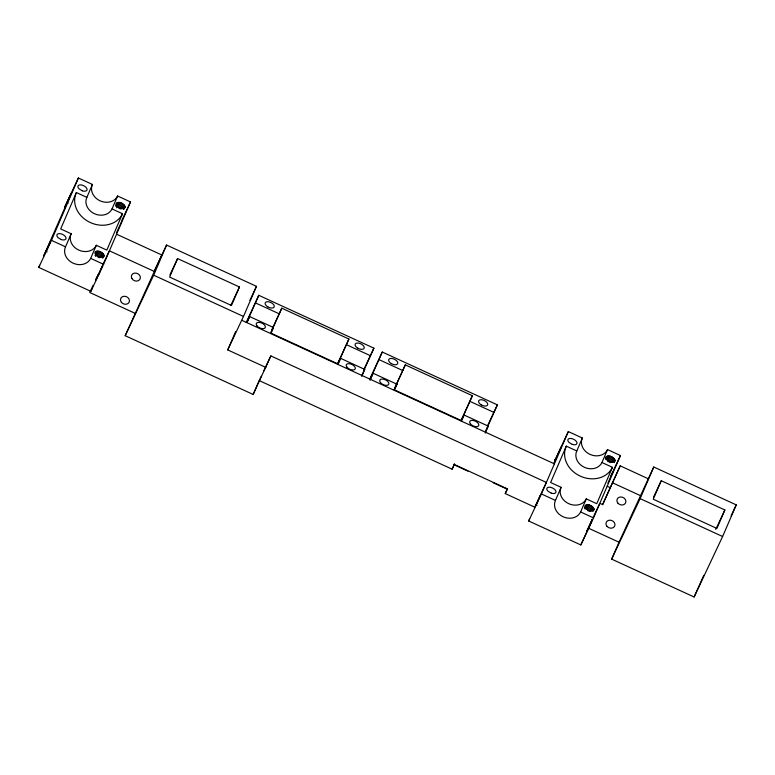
<?xml version="1.0" encoding="UTF-8"?>
<svg xmlns="http://www.w3.org/2000/svg" width="775" height="775" viewBox="0 0 775 775"><rect width="100%" height="100%" fill="white"/><g stroke="black" fill="none" stroke-linecap="round" stroke-linejoin="round"><path stroke-width="1.16" d="M104.112 255.634L103.986 256.331C101.293 259.141 94.763 256.06 95.044 252.214C97.727 249.502 103.259 252.253 104.112 255.634L103.094 257.784M125.143 206.877L125.017 207.574C122.324 210.393 115.795 207.312 116.076 203.467C118.759 200.754 124.281 203.496 125.143 206.877L124.126 209.037M594.047 509.214L593.931 509.911C591.228 512.721 584.699 509.64 584.98 505.794C587.663 503.082 593.195 505.833 594.047 509.214L593.03 511.364M615.079 460.466L614.953 461.164C612.26 463.973 605.73 460.892 606.011 457.047C608.695 454.334 614.217 457.085 615.079 460.466L614.062 462.617M337.735 364.076L348.905 339.014L281.8 308.198L271.628 330.295M362.099 374.577L362.07 374.897M394.33 389.379L394.117 389.961L396.965 384.206L373.114 373.259L370.276 379.014L382.278 352.024L497.376 404.87L486.177 429.873M270.843 332.669L271.434 331.274M507.422 488.541L505.252 493.588L534.74 507.16L546.375 482.438L270.853 355.919L253.163 394.465L125.192 335.691L161.81 254.975L116.531 234.186M125.192 335.691L153.673 275.202L166.557 245.045L256.477 286.343L243.486 316.452L227.734 349.912L265.883 367.437M47.052 251.972L46.326 251.129L50.346 241.81L43.71 255.905L71.378 193.053L64.742 207.157L65.662 205.026L78.382 177.998L92.428 184.45A13.843 11.683 23.3 0 0 100.033 200.803A13.843 11.683 23.3 0 0 117.597 196.007L130.51 201.936L103.598 264.314L90.878 291.342L38.75 267.404L39.69 265.234M38.75 267.404L51.47 240.376L78.382 177.998M76.376 192.558L60.682 228.925L71.164 233.74A13.843 11.683 23.3 0 0 78.769 250.093A13.843 11.683 23.3 0 0 96.332 245.297L106.814 250.112L122.508 213.745L112.017 208.93A13.843 11.683 23.3 0 1 94.463 213.726A13.843 11.683 23.3 0 1 86.858 197.373L76.376 192.558A25.381 21.429 23.3 0 0 90.307 222.541A25.381 21.429 23.3 0 0 122.508 213.745M103.598 264.314L90.685 258.385A13.843 11.683 23.3 0 1 73.121 263.18A13.843 11.683 23.3 0 1 65.526 246.828L71.164 233.74M86.858 197.373L92.428 184.45M90.685 258.385L96.332 245.297M112.017 208.93L117.597 196.007M90.878 291.342L91.808 289.182M98.454 275.077L102.465 265.767L96.342 278.787M119.931 225.292L121.714 221.156M177.591 258.588L169.609 277.072L231.473 305.486L239.446 286.992L177.591 258.588L169.958 274.786M227.734 349.912L235.619 331.642M246.227 322.468L258.792 295.314L373.889 348.169L364.017 370.15M247.041 322.555L249.627 316.558L273.468 327.505L271.027 333.182L338.123 363.998L340.574 358.321L364.725 369.413L361.712 376.408M249.627 316.558L246.789 322.313L258.792 295.314M272.364 329.142L281.8 308.198M253.163 394.465L257.474 384.458M261.252 376.301L257.843 383.673M369.714 379.169L382.278 352.024M370.092 380.254L373.114 373.259M396.965 384.206L394.514 389.893L461.619 420.699L464.07 415.022L488.211 426.114L485.198 433.109M395.851 385.853L405.296 364.899L472.392 395.715L461.222 420.777L464.07 415.022M259.238 380.593L452.125 469.185L454.305 464.138M555.597 458.606L554.677 460.747L568.317 431.578L582.364 438.03A13.843 11.683 23.3 0 0 589.969 454.382A13.843 11.683 23.3 0 0 607.532 449.587L620.446 455.526L593.534 517.894L580.814 544.932L528.686 520.984L529.616 518.824M540.282 495.39L536.261 504.719L536.988 505.552M561.313 446.642L553.718 463.566M528.686 520.984L541.405 493.956L568.317 431.578M566.312 446.138L550.618 482.505L561.1 487.32A13.843 11.683 23.3 0 0 568.705 503.672A13.843 11.683 23.3 0 0 586.268 498.877L596.75 503.692L612.444 467.325L601.952 462.51A13.843 11.683 23.3 0 1 584.398 467.306A13.843 11.683 23.3 0 1 576.794 450.953L566.312 446.138A25.381 21.429 23.3 0 0 580.243 476.121A25.381 21.429 23.3 0 0 612.444 467.325M593.534 517.894L580.62 511.965A13.843 11.683 23.3 0 1 563.057 516.76A13.843 11.683 23.3 0 1 555.462 500.408L561.1 487.32M576.794 450.953L582.364 438.03M580.62 511.965L586.268 498.877M601.952 462.51L607.532 449.587M580.814 544.932L588.39 528.657M588.835 527.62L592.4 519.357L586.859 531.127L588.186 528.056L619.031 542.219L611.649 559.124L694.129 597.002L722.61 536.513L736.25 504.883L653.771 467.005L619.031 542.219M593.243 517.312L599.811 503.353L602.611 504.632L620.194 465.843L648.239 478.756M602.611 504.632L620.194 465.843M611.649 559.124L640.131 498.625L653.771 467.005M661.249 480.733L653.277 499.216L716.904 528.443L724.877 509.96L661.249 480.733L653.625 496.93M694.129 597.002L703.739 575.379M95.829 279.872L98.473 273.933M337.425 364.037L348.905 339.014M460.912 420.738L472.392 395.715M394.688 387.946L405.296 364.899M93.136 285.297L89.745 292.495L135.121 313.332M95.548 280.153L97.001 277.072M115.678 205.763L117.199 202.537M116.095 206.663L118.12 202.352M95.151 253.435L96.168 251.284M116.686 207.778L119.214 202.401M95.063 255.411L97.098 251.1M118.372 206.954L120.396 202.653M95.654 256.535L98.183 251.148M119.059 208.485L121.597 203.098M97.34 255.711L99.365 251.4M120.183 209.095L122.712 203.709M98.028 257.232L100.566 251.846M121.665 208.756L123.69 204.455M99.152 257.852L101.69 252.466M122.925 208.494L124.446 205.259M100.634 257.513L102.658 253.202M123.419 209.318L124.949 206.092M101.903 257.242L103.424 254.006M102.397 258.075L103.918 254.839M121.859 220.313L130.51 201.936M116.415 232.839L119.476 226.329M102.93 264.469L109.362 250.8L154.738 271.647M154.487 270.688L166.557 245.045M230.805 305.36L239.446 286.992M249.87 300.38L256.477 286.343M263.781 370.934L270.853 355.919M363.669 369.888L373.889 348.169M453.637 465.475L454.373 463.915M452.125 469.185L454.334 464.487L507.46 488.889L505.252 493.588M487.669 425.504L497.376 404.87M605.42 458.645L606.438 456.494M605.614 459.343L607.135 456.117M606.534 459.168L608.055 455.942M584.583 508.09L586.103 504.864M607.125 460.282L609.15 455.981M584.999 508.991L587.033 504.69M607.803 461.619L610.332 456.233M586.094 509.039L588.118 504.728M608.995 462.065L611.533 456.678M587.276 509.291L589.31 504.98M610.119 462.685L612.647 457.298M587.963 510.812L590.502 505.426M611.601 462.346L613.626 458.035M589.087 511.432L591.625 506.046M612.87 462.074L614.391 458.839M590.569 511.093L592.594 506.782M613.868 461.823L614.885 459.672M591.838 510.822L593.359 507.596M592.836 510.57L593.853 508.419M610.874 476.024L612.918 471.684L607.881 483.164M613.325 470.657L620.446 455.526M589.194 525.905L592.226 519.463M715.732 529.403L724.877 509.96M731.116 515.792L736.25 504.883M273.468 327.505L270.814 332.988M340.574 358.321L337.919 363.804M364.725 369.413L362.632 373.782M488.211 426.114L485.557 431.597M255.508 302.928L279.349 313.875M346.454 344.691L370.605 355.783M378.994 359.629L402.845 370.576M469.95 401.392L494.092 412.484M612.822 482.941L640.877 495.826M153.673 275.202L243.486 316.452M640.131 498.625L722.61 536.513M607.174 486.274L609.973 487.562M241.819 320.317L554.396 463.847M51.47 240.376L65.526 246.828M541.405 493.956L555.462 500.408M453.966 464.719L467.945 471.142M493.22 482.748L507.083 489.112M67.357 202.382L68.074 203.224M82.315 190.815L79.118 188.906A4.921 2.635 25.2 0 1 80.309 184.857A4.921 2.635 25.2 0 1 86.945 188.8L87.062 189.575A4.921 2.635 25.2 0 1 82.315 190.815M61.283 239.562L58.086 237.654A4.921 2.635 25.2 0 1 59.278 233.604A4.921 2.635 25.2 0 1 65.914 237.547L66.03 238.322A4.921 2.635 25.2 0 1 61.283 239.562M572.25 444.395L569.053 442.486A4.921 2.635 25.2 0 1 570.245 438.437A4.921 2.635 25.2 0 1 576.881 442.389L576.997 443.155A4.921 2.635 25.2 0 1 572.25 444.395M551.219 493.142L548.022 491.243A4.921 2.635 25.2 0 1 549.213 487.184A4.921 2.635 25.2 0 1 555.849 491.137L555.966 491.902A4.921 2.635 25.2 0 1 551.219 493.142M481.256 404.879L480.238 404.162A4.921 2.635 25.2 0 1 480.481 399.755A4.921 2.635 25.2 0 1 487.456 403.262L487.727 404.066A4.921 2.635 25.2 0 1 481.256 404.879M391.298 363.572L390.28 362.855A4.921 2.635 25.2 0 1 390.532 358.457A4.921 2.635 25.2 0 1 397.498 361.954L397.769 362.758A4.921 2.635 25.2 0 1 391.298 363.572M357.769 348.169L356.752 347.462A4.921 2.635 25.2 0 1 356.994 343.054A4.921 2.635 25.2 0 1 363.969 346.561L364.24 347.365A4.921 2.635 25.2 0 1 357.769 348.169M267.811 306.861L266.794 306.154A4.921 2.635 25.2 0 1 267.036 301.746A4.921 2.635 25.2 0 1 274.011 305.253L274.282 306.057A4.921 2.635 25.2 0 1 267.811 306.861M606.932 526.273A4.611 3.894 23.3 0 0 614.662 526.109A4.611 3.894 23.3 0 0 609.809 520.17A4.611 3.894 23.3 0 0 606.932 526.273M131.828 278.409A4.611 3.894 23.3 0 0 139.626 279.698A4.611 3.894 23.3 0 0 136.158 273.129A4.611 3.894 23.3 0 0 131.828 278.409M121.423 302.366A4.611 3.894 23.3 0 0 129.144 302.202A4.611 3.894 23.3 0 0 124.291 296.263A4.611 3.894 23.3 0 0 121.423 302.366M617.801 503.014A4.611 3.894 23.3 0 0 625.551 502.975A4.611 3.894 23.3 0 0 620.804 496.969A4.611 3.894 23.3 0 0 617.801 503.014M256.912 325.781A4.921 2.635 25.2 0 0 264.866 328.125A4.921 2.635 25.2 0 0 260.662 322.642A4.921 2.635 25.2 0 0 256.912 325.781M346.861 367.079A4.921 2.635 25.2 0 0 354.814 369.433A4.921 2.635 25.2 0 0 350.62 363.95A4.921 2.635 25.2 0 0 346.861 367.079M380.399 382.482A4.921 2.635 25.2 0 0 388.353 384.836A4.921 2.635 25.2 0 0 384.158 379.353A4.921 2.635 25.2 0 0 380.399 382.482M470.357 423.789A4.921 2.635 25.2 0 0 478.311 426.134A4.921 2.635 25.2 0 0 474.106 420.651A4.921 2.635 25.2 0 0 470.357 423.789"/></g></svg>
